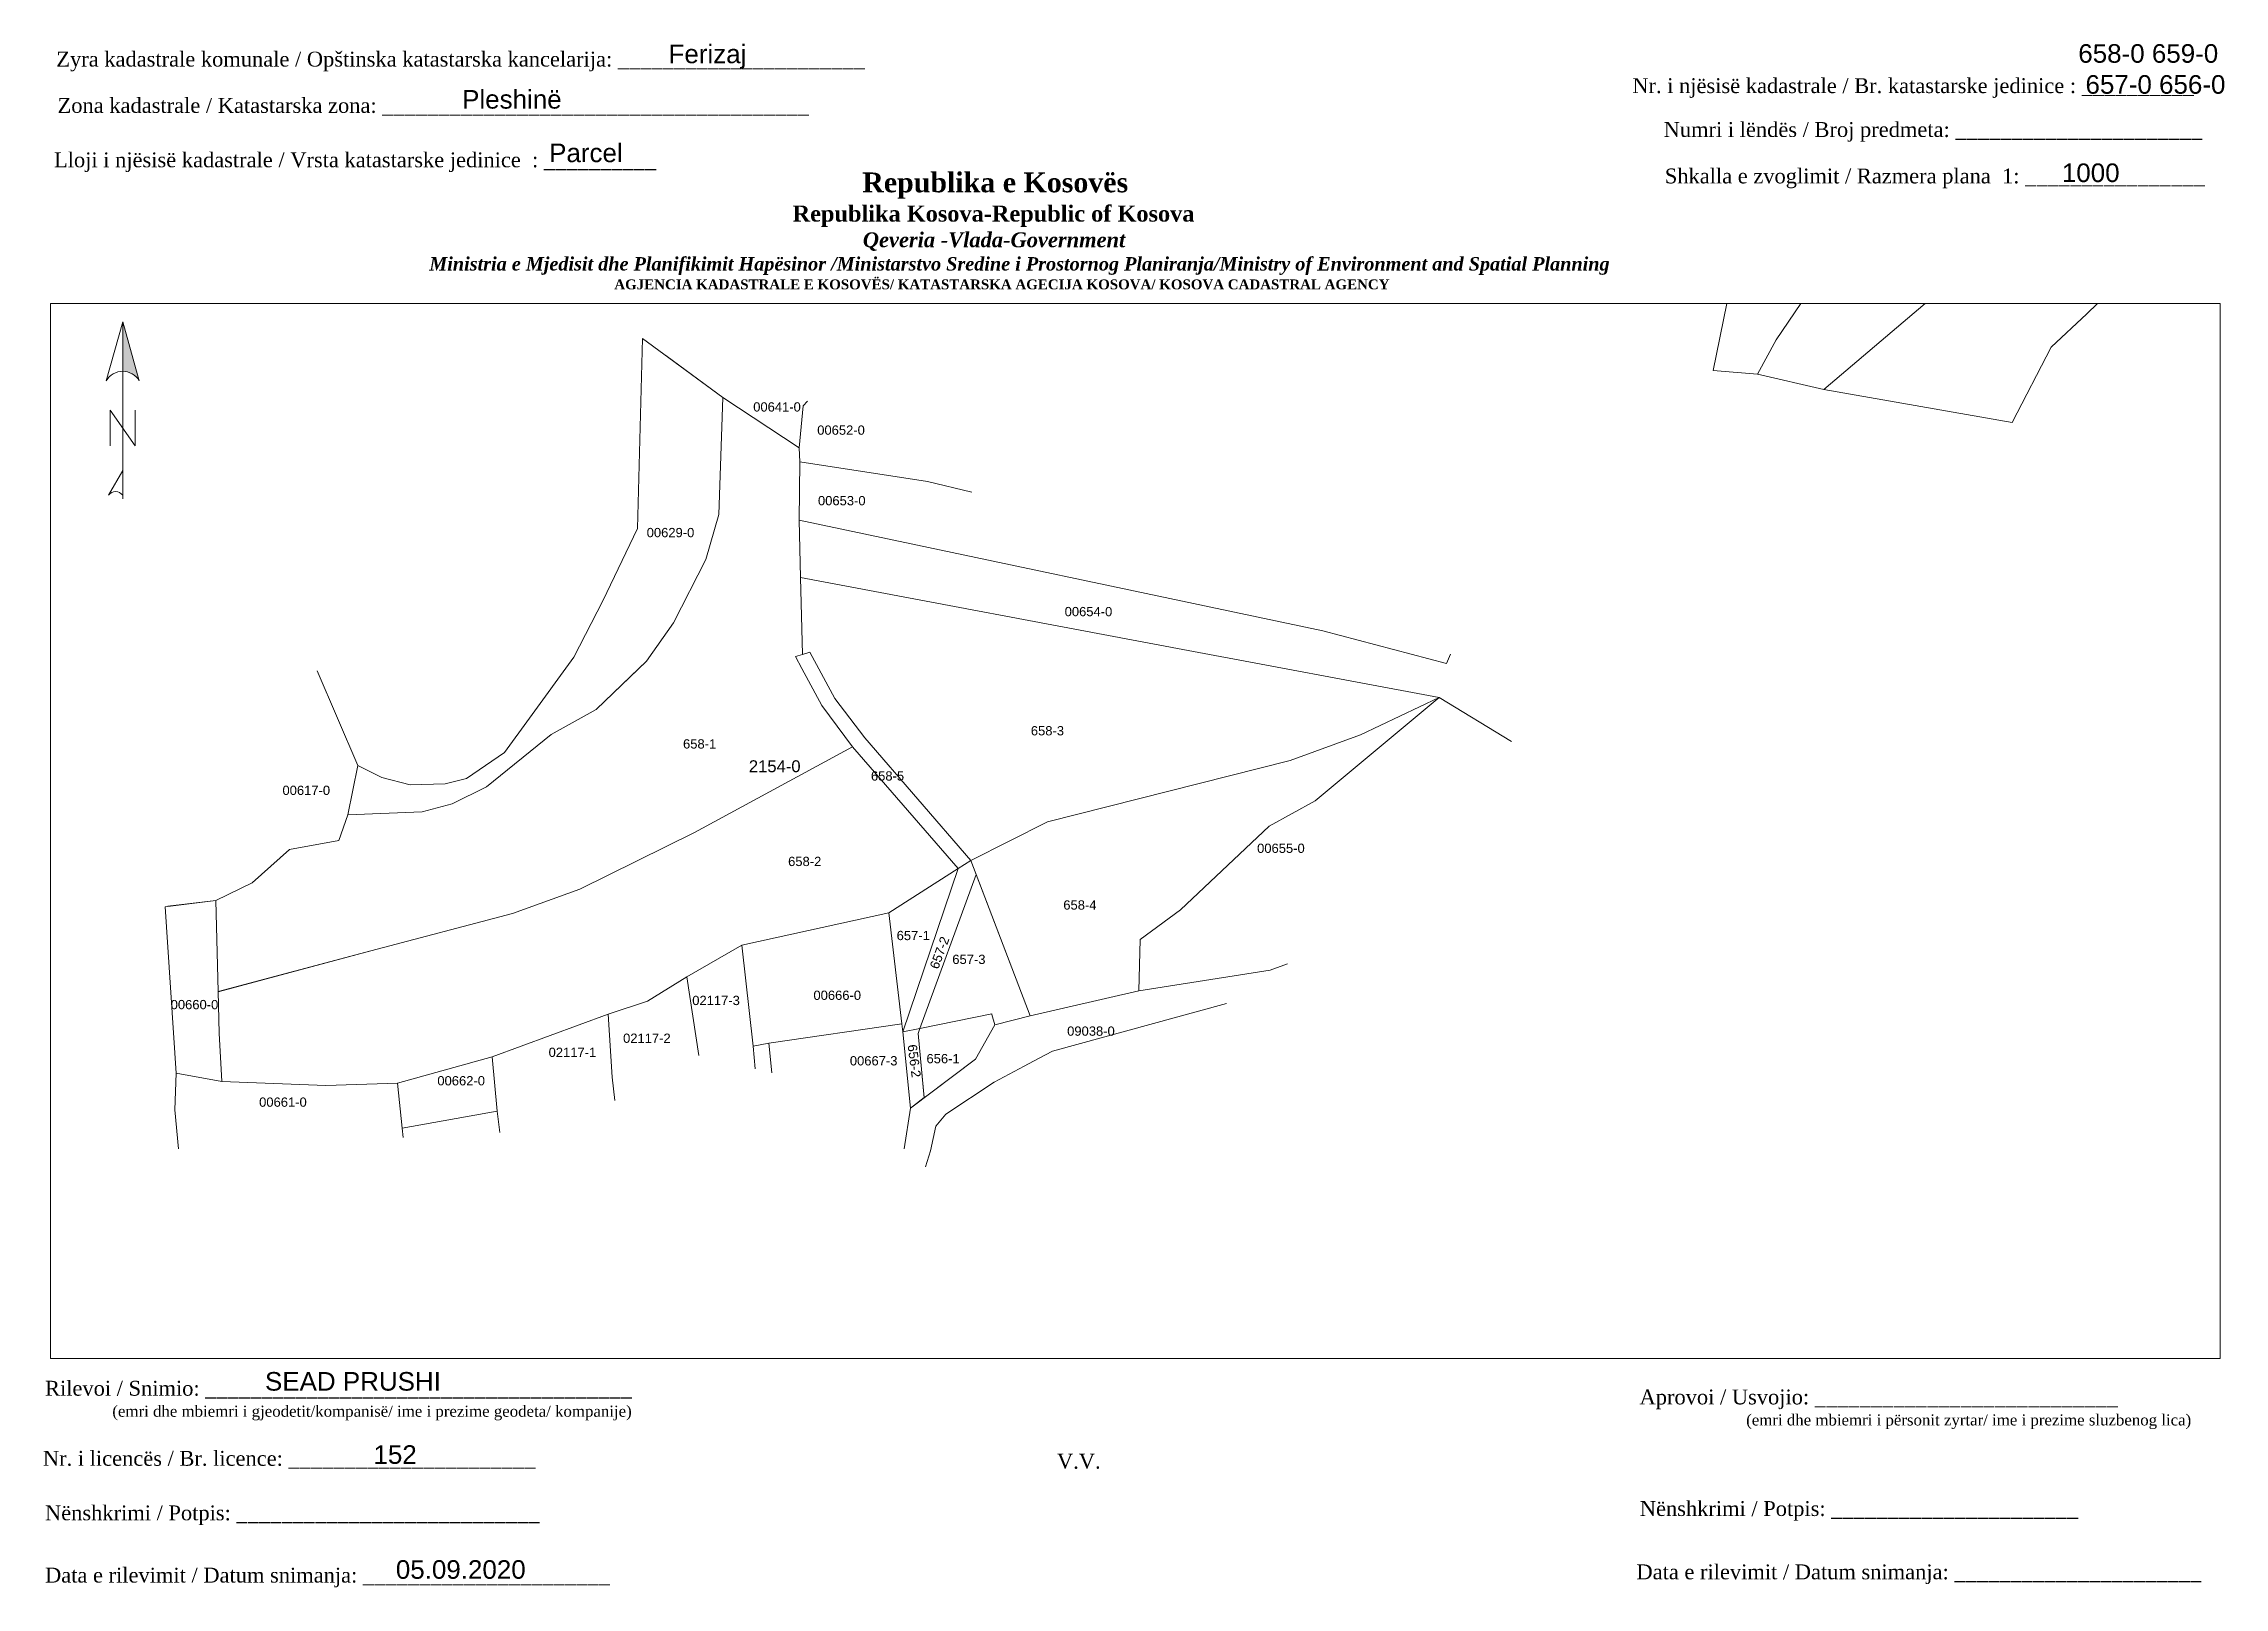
# Paper-space layout '658' of a CAD drawing. Header units: metres, sheet in millimetres. Extents: x 0 to 294, y 0 to 208.
# The model-space entities are those that its viewports show. They can reach past a viewport. Long polylines and large blocks are cut down to what shows.
import ezdxf
from ezdxf.enums import TextEntityAlignment as Align

# ---------------------------------------------------------------- set-up
doc = ezdxf.new("R2010")
doc.units = ezdxf.units.M
doc.layers.get('0').update_dxf_attribs({"lineweight": 0})
for name, color, linetype, lineweight in [('Korniza e jashtme', 7, 'Continuous', 0), ('Korniza e jashtme txt', 7, 'Continuous', 0), ('nr parc fqinj', 8, 'Continuous', 0), ('Nr Parceles Baze', 7, 'Continuous', 0), ('Nr-Ri', 1, 'Continuous', 0), ('Par-Re', 1, 'Continuous', 0), ('parc baze poligon', 7, 'Continuous', 0), ('parc fqinje', 8, 'Continuous', 0)]:
    doc.layers.add(name, color=color, linetype=linetype, lineweight=lineweight)
doc.styles.get("Standard").update_dxf_attribs({"font": 'arial.ttf'})

# ---------------------------------------------------------------- blocks, each defined once
blk = doc.blocks.new('*U54')
at = {"linetype": 'ByBlock', "lineweight": -2}
blk.add_hatch(color=0, dxfattribs=at).paths.add_polyline_path([(0, 562), (0, 301, -0.269143), (87, 250)])
at = {"color": 0, "linetype": 'ByBlock', "lineweight": -2}
for points in [[(87, 250, 0.580323), (-87, 250), (0, 562), (87, 250), (0, 562), (0, 300)], [(0, -356, 0.5), (-75, -356), (0, -225)]]:
    blk.add_lwpolyline(points, format="xyb", dxfattribs=at)
for points in [[(0, -375), (0, 562)], [(-66, -94), (-66, 94), (66, -94), (66, 94)]]:
    blk.add_lwpolyline(points, dxfattribs=at)
blk = doc.blocks.new('ACMAP_ANN_TEMPLATE_PIN-SUN')
blk.add_attdef('PIN', text='', height=2).set_placement((366708.21, 310584.18), align=Align.MIDDLE)

msp = doc.modelspace()

# ---------------------------------------------------------------- linework, layer by layer
at = {"layer": 'Par-Re', "linetype": 'Continuous'}
for points in [[(7509320.36, 4689755.86), (7509310.56, 4689751.17), (7509311.21, 4689726.61), (7509311.21, 4689726.6), (7509352.35, 4689737.59), (7509390.42, 4689747.68), (7509408.59, 4689754.15), (7509439.48, 4689769.46), (7509482, 4689792.48), (7509473.73, 4689803.58), (7509468.35, 4689813.54), (7509466.61, 4689816.76), (7509468.55, 4689817.35), (7509467.98, 4689838), (7509467.58, 4689853.47), (7509467.78, 4689869.14), (7509467.58, 4689872.91), (7509447.03, 4689886.44), (7509445.97, 4689854.98), (7509442.47, 4689842.85), (7509433.82, 4689825.8), (7509426.52, 4689815.52), (7509424.46, 4689813.54), (7509413, 4689802.54), (7509400.87, 4689795.81), (7509383.44, 4689781.75), (7509374.25, 4689777.16), (7509366.14, 4689775), (7509346.13, 4689774.19), (7509343.74, 4689767.29), (7509330.46, 4689764.85)], [(7509468.55, 4689817.3), (7509467.98, 4689838)], [(7509311.24, 4689726.61), (7509352.35, 4689737.59), (7509390.42, 4689747.68), (7509408.59, 4689754.15), (7509439.48, 4689769.46), (7509482, 4689792.48)]]:
    msp.add_lwpolyline(points, dxfattribs=at)
for points in [[(7509599.8, 4689788.8), (7509618.69, 4689795.72), (7509639.85, 4689805.79), (7509639.85, 4689805.79), (7509570.9, 4689818.63), (7509467.98, 4689838), (7509468.55, 4689817.35), (7509470.47, 4689817.93), (7509477.24, 4689805.53), (7509485.25, 4689794.87), (7509513.82, 4689761.92), (7509534.46, 4689772.3)], [(7509570.22, 4689748.65), (7509594.09, 4689771.11), (7509606.54, 4689777.94), (7509639.85, 4689805.79), (7509618.69, 4689795.72), (7509599.8, 4689788.8), (7509534.46, 4689772.3), (7509513.82, 4689761.92), (7509529.81, 4689720.1), (7509559.01, 4689726.86), (7509559.38, 4689740.62)], [(7509482, 4689792.48), (7509510.42, 4689759.74), (7509491.74, 4689747.86), (7509452.16, 4689739.09), (7509437.35, 4689730.57), (7509426.76, 4689724.04), (7509416.2, 4689720.57), (7509384.95, 4689709.11), (7509359.46, 4689701.95), (7509340.21, 4689701.4), (7509312.25, 4689702.45), (7509311.48, 4689715.48), (7509311.21, 4689726.61), (7509352.35, 4689737.59), (7509390.42, 4689747.68), (7509408.59, 4689754.15), (7509439.48, 4689769.46)], [(7509510.42, 4689759.74), (7509491.74, 4689747.86), (7509495.22, 4689717.96), (7509495.55, 4689715.81)], [(7509515.27, 4689758.11), (7509513.82, 4689761.92), (7509510.43, 4689759.76), (7509495.55, 4689715.81), (7509500.12, 4689716.74)], [(7509515.27, 4689758.12), (7509500.12, 4689716.74), (7509519.43, 4689720.65), (7509519.48, 4689720.48), (7509520.24, 4689717.67), (7509529.81, 4689720.1)], [(7509520.24, 4689717.67), (7509519.48, 4689720.48), (7509519.43, 4689720.65), (7509500.12, 4689716.74), (7509499.61, 4689715.34), (7509501.29, 4689698.08), (7509515.1, 4689708.48)], [(7509499.61, 4689715.34), (7509500.12, 4689716.74), (7509495.55, 4689715.81), (7509497.54, 4689695.27), (7509501.29, 4689698.09)]]:
    msp.add_lwpolyline(points, close=True, dxfattribs=at)
at = {"layer": 'parc baze poligon'}
msp.add_lwpolyline([(7509495.55, 4689715.81), (7509495.22, 4689717.96), (7509491.74, 4689747.86), (7509452.16, 4689739.09), (7509437.35, 4689730.57), (7509426.76, 4689724.04), (7509416.2, 4689720.57), (7509384.95, 4689709.11), (7509359.46, 4689701.95), (7509340.21, 4689701.4), (7509312.25, 4689702.45), (7509311.48, 4689715.48), (7509311.21, 4689726.61), (7509310.56, 4689751.17), (7509320.36, 4689755.86), (7509330.46, 4689764.85), (7509343.74, 4689767.29), (7509346.13, 4689774.19), (7509366.14, 4689775), (7509374.25, 4689777.16), (7509383.44, 4689781.75), (7509400.87, 4689795.81), (7509413, 4689802.54), (7509426.52, 4689815.52), (7509433.82, 4689825.8), (7509442.47, 4689842.85), (7509445.97, 4689854.98), (7509447.03, 4689886.44), (7509467.58, 4689872.91), (7509467.78, 4689869.14), (7509467.58, 4689853.47), (7509467.98, 4689838), (7509570.9, 4689818.63), (7509639.85, 4689805.79), (7509606.54, 4689777.94), (7509594.09, 4689771.11), (7509570.22, 4689748.65), (7509559.38, 4689740.62), (7509559.01, 4689726.86), (7509529.81, 4689720.1), (7509520.24, 4689717.67), (7509515.1, 4689708.48), (7509497.54, 4689695.26)], close=True, dxfattribs=at)
at = {"layer": 'parc fqinje'}
for points in [[(7509725.6, 4689892.74), (7509713.62, 4689893.77), (7509721.77, 4689933.92), (7509728.13, 4689945.14), (7509760.68, 4689968), (7509772.64, 4689976.27), (7509786.15, 4689986.93), (7509825.72, 4690012.79), (7509841.71, 4690020.65), (7509893.59, 4690043.36), (7509938.29, 4690060.52), (7509946.37, 4690046.71), (7509914.87, 4690033.38), (7509862.75, 4690010.41), (7509824.5, 4689984.58), (7509751.62, 4689926.78), (7509739.66, 4689915.29), (7509730.6, 4689901.95), (7509725.6, 4689892.74)], [(7509743.41, 4689888.63), (7509725.6, 4689892.74), (7509730.6, 4689901.95), (7509739.66, 4689915.29), (7509751.62, 4689926.78), (7509824.5, 4689984.58), (7509862.75, 4690010.41), (7509914.87, 4690033.38), (7509946.37, 4690046.71), (7509953.54, 4690032.84), (7509934.43, 4690020.45), (7509903.83, 4690005.62), (7509887.57, 4689997.49), (7509873.76, 4689989.43), (7509803.52, 4689938.28), (7509776.06, 4689916.31), (7509743.41, 4689888.63)], [(7509794.08, 4689879.73), (7509743.41, 4689888.63), (7509776.06, 4689916.31), (7509803.52, 4689938.28), (7509873.76, 4689989.43), (7509887.57, 4689997.49), (7509903.83, 4690005.62), (7509934.43, 4690020.45), (7509953.54, 4690032.84), (7509956.41, 4690029.49), (7509937.29, 4690007.48), (7509925.33, 4689998.39), (7509901.47, 4689986.23), (7509870.68, 4689962.35), (7509814.19, 4689909.01), (7509804.65, 4689900.06), (7509794.08, 4689879.73)], [(7509346.13, 4689774.19), (7509348.83, 4689787.43), (7509355.32, 4689784.2), (7509362.89, 4689782.29), (7509372.36, 4689782.57), (7509378.03, 4689783.92), (7509388.31, 4689790.95), (7509395.07, 4689800.15), (7509406.96, 4689816.65), (7509414.78, 4689831.75), (7509424.09, 4689851.2), (7509425.44, 4689902.37), (7509447.03, 4689886.44), (7509445.97, 4689854.98), (7509442.47, 4689842.85), (7509433.82, 4689825.8), (7509426.52, 4689815.52), (7509413, 4689802.54), (7509400.87, 4689795.81), (7509383.44, 4689781.75), (7509374.25, 4689777.16), (7509366.14, 4689775), (7509346.13, 4689774.19)], [(7509299.91, 4689704.7), (7509296.93, 4689749.47), (7509310.56, 4689751.17), (7509311.21, 4689726.61), (7509311.48, 4689715.48), (7509312.25, 4689702.45), (7509299.91, 4689704.7)], [(7509491.74, 4689747.86), (7509495.22, 4689717.96), (7509459.47, 4689712.78), (7509455.22, 4689711.96), (7509452.16, 4689739.09), (7509491.74, 4689747.86)], [(7509359.46, 4689701.95), (7509384.95, 4689709.11), (7509386.29, 4689694.44), (7509360.78, 4689689.92), (7509359.46, 4689701.95)]]:
    msp.add_lwpolyline(points, close=True, dxfattribs=at)
for points in [[(7509469.82, 4689885.49), (7509468.66, 4689884.27), (7509467.58, 4689872.91), (7509447.03, 4689886.44), (7509431.71, 4689897.75)], [(7509514.07, 4689860.97), (7509502.17, 4689863.84), (7509467.78, 4689869.14), (7509467.58, 4689872.91), (7509468.66, 4689884.27), (7509469.82, 4689885.49)], [(7509659.39, 4689793.92), (7509639.85, 4689805.79), (7509570.9, 4689818.63), (7509467.98, 4689838), (7509467.58, 4689853.47), (7509608.53, 4689823.7), (7509641.85, 4689814.86), (7509642.97, 4689817.42)], [(7509337.89, 4689812.93), (7509348.83, 4689787.43), (7509346.13, 4689774.19), (7509343.74, 4689767.29), (7509330.46, 4689764.85), (7509320.36, 4689755.86), (7509310.56, 4689751.17), (7509297.72, 4689749.57)], [(7509599.05, 4689734.13), (7509594.38, 4689732.39), (7509559.01, 4689726.86), (7509559.38, 4689740.62), (7509570.22, 4689748.65), (7509594.09, 4689771.11), (7509606.54, 4689777.94), (7509639.85, 4689805.79), (7509659.39, 4689793.92)], [(7509440.61, 4689709.44), (7509437.35, 4689730.57), (7509452.16, 4689739.09), (7509455.22, 4689711.96), (7509455.8, 4689705.81)], [(7509417.96, 4689697.29), (7509417.31, 4689703.59), (7509416.2, 4689720.57), (7509426.76, 4689724.04), (7509437.35, 4689730.57), (7509440.61, 4689709.44)], [(7509495.84, 4689684.29), (7509497.54, 4689695.26), (7509515.1, 4689708.48), (7509520.24, 4689717.67), (7509529.81, 4689720.1), (7509559.01, 4689726.86), (7509594.38, 4689732.39), (7509599.05, 4689734.13)], [(7509387, 4689688.68), (7509386.29, 4689694.44), (7509384.95, 4689709.11), (7509416.2, 4689720.57), (7509417.31, 4689703.59), (7509417.96, 4689697.29)], [(7509582.63, 4689723.41), (7509535.84, 4689710.61), (7509532.03, 4689708.6), (7509528.19, 4689706.57), (7509524.15, 4689704.43), (7509520.08, 4689702.28), (7509507.1, 4689693.63), (7509504.4, 4689690.38), (7509502.95, 4689683.79), (7509501.61, 4689679.45)], [(7509460.21, 4689704.76), (7509459.47, 4689712.78), (7509495.22, 4689717.96), (7509495.55, 4689715.81), (7509497.54, 4689695.26), (7509495.84, 4689684.29)], [(7509300.54, 4689684.34), (7509299.59, 4689694.78), (7509299.91, 4689704.7), (7509312.25, 4689702.45), (7509340.21, 4689701.4), (7509359.46, 4689701.95), (7509360.78, 4689689.92), (7509361.06, 4689687.38)]]:
    msp.add_lwpolyline(points, dxfattribs=at)

# ---------------------------------------------------------------- block references
at = {"layer": 'nr parc fqinj'}
ref = msp.add_blockref('ACMAP_ANN_TEMPLATE_PIN-SUN', (7142753.44, 4379299.75), dxfattribs=at)
ref.add_attrib('PIN', '00641-0', dxfattribs={"layer": '0', "height": 2.5}).set_placement((7509461.65, 4689883.94), align=Align.MIDDLE)
ref = msp.add_blockref('ACMAP_ANN_TEMPLATE_PIN-SUN', (7142770.67, 4379293.52), dxfattribs=at)
ref.add_attrib('PIN', '00652-0', dxfattribs={"layer": '0', "height": 2.5}).set_placement((7509478.88, 4689877.7), align=Align.MIDDLE)
ref = msp.add_blockref('ACMAP_ANN_TEMPLATE_PIN-SUN', (7142770.87, 4379274.53), dxfattribs=at)
ref.add_attrib('PIN', '00653-0', dxfattribs={"layer": '0', "height": 2.5}).set_placement((7509479.08, 4689858.72), align=Align.MIDDLE)
ref = msp.add_blockref('ACMAP_ANN_TEMPLATE_PIN-SUN', (7142724.77, 4379265.94), dxfattribs=at)
ref.add_attrib('PIN', '00629-0', dxfattribs={"layer": '0', "height": 2.5}).set_placement((7509432.98, 4689850.13), align=Align.MIDDLE)
ref = msp.add_blockref('ACMAP_ANN_TEMPLATE_PIN-SUN', (7142837.28, 4379244.68), dxfattribs=at)
ref.add_attrib('PIN', '00654-0', dxfattribs={"layer": '0', "height": 2.5}).set_placement((7509545.48, 4689828.87), align=Align.MIDDLE)
ref = msp.add_blockref('ACMAP_ANN_TEMPLATE_PIN-SUN', (7142626.74, 4379196.6), dxfattribs=at)
ref.add_attrib('PIN', '00617-0', dxfattribs={"layer": '0', "height": 2.5}).set_placement((7509334.94, 4689780.78), align=Align.MIDDLE)
ref = msp.add_blockref('ACMAP_ANN_TEMPLATE_PIN-SUN', (7142889.07, 4379181.01), dxfattribs=at)
ref.add_attrib('PIN', '00655-0', dxfattribs={"layer": '0', "height": 2.5}).set_placement((7509597.28, 4689765.19), align=Align.MIDDLE)
ref = msp.add_blockref('ACMAP_ANN_TEMPLATE_PIN-SUN', (7142596.64, 4379138.95), dxfattribs=at)
ref.add_attrib('PIN', '00660-0', dxfattribs={"layer": '0', "height": 2.5}).set_placement((7509304.85, 4689723.13), align=Align.MIDDLE)
ref = msp.add_blockref('ACMAP_ANN_TEMPLATE_PIN-SUN', (7142737.03, 4379140.07), dxfattribs=at)
ref.add_attrib('PIN', '02117-3', dxfattribs={"layer": '0', "height": 2.5}).set_placement((7509445.24, 4689724.25), align=Align.MIDDLE)
ref = msp.add_blockref('ACMAP_ANN_TEMPLATE_PIN-SUN', (7142769.66, 4379141.46), dxfattribs=at)
ref.add_attrib('PIN', '00666-0', dxfattribs={"layer": '0', "height": 2.5}).set_placement((7509477.86, 4689725.64), align=Align.MIDDLE)
ref = msp.add_blockref('ACMAP_ANN_TEMPLATE_PIN-SUN', (7142718.42, 4379129.9), dxfattribs=at)
ref.add_attrib('PIN', '02117-2', dxfattribs={"layer": '0', "height": 2.5}).set_placement((7509426.62, 4689714.08), align=Align.MIDDLE)
ref = msp.add_blockref('ACMAP_ANN_TEMPLATE_PIN-SUN', (7142837.94, 4379131.82), dxfattribs=at)
ref.add_attrib('PIN', '09038-0', dxfattribs={"layer": '0', "height": 2.5}).set_placement((7509546.15, 4689716), align=Align.MIDDLE)
ref = msp.add_blockref('ACMAP_ANN_TEMPLATE_PIN-SUN', (7142698.38, 4379126.11), dxfattribs=at)
ref.add_attrib('PIN', '02117-1', dxfattribs={"layer": '0', "height": 2.5}).set_placement((7509406.58, 4689710.29), align=Align.MIDDLE)
ref = msp.add_blockref('ACMAP_ANN_TEMPLATE_PIN-SUN', (7142779.45, 4379123.83), dxfattribs=at)
ref.add_attrib('PIN', '00667-3', dxfattribs={"layer": '0', "height": 2.5}).set_placement((7509487.66, 4689708.01), align=Align.MIDDLE)
ref = msp.add_blockref('ACMAP_ANN_TEMPLATE_PIN-SUN', (7142668.42, 4379118.45), dxfattribs=at)
ref.add_attrib('PIN', '00662-0', dxfattribs={"layer": '0', "height": 2.5}).set_placement((7509376.63, 4689702.64), align=Align.MIDDLE)
ref = msp.add_blockref('ACMAP_ANN_TEMPLATE_PIN-SUN', (7142620.45, 4379112.7), dxfattribs=at)
ref.add_attrib('PIN', '00661-0', dxfattribs={"layer": '0', "height": 2.5}).set_placement((7509328.66, 4689696.89), align=Align.MIDDLE)

# ---------------------------------------------------------------- texts
at = {"layer": 'Nr Parceles Baze'}
msp.add_text('2154-0', height=3.2, dxfattribs=at).set_placement((7509454.07, 4689785.66))
at = {"layer": 'Nr-Ri'}
for s, p in [('658-3', (7509529.97, 4689795.56)), ('658-1', (7509436.35, 4689792.02)), ('658-5', (7509486.93, 4689783.4)), ('658-2', (7509464.64, 4689760.4)), ('658-4', (7509538.71, 4689748.68)), ('657-1', (7509493.85, 4689740.47)), ('657-3', (7509508.83, 4689734.05)), ('656-1', (7509501.88, 4689707.34))]:
    msp.add_text(s, height=2.5, dxfattribs=at).set_placement(p)
msp.add_text('657-2', height=2.5, rotation=69.6929, dxfattribs=at).set_placement((7509505.02, 4689732.47))
at = {"layer": 'Nr-Ri', "linetype": 'Continuous'}
msp.add_text('656-2', height=2.5, rotation=277.41075, dxfattribs=at).set_placement((7509496.78, 4689712.24))

psp = doc.layouts.new('658')

# ---------------------------------------------------------------- block references
at = {"xscale": 0.0254, "yscale": 0.0254, "zscale": 0.0254}
psp.add_blockref('*U54', (10.82, 156.27), dxfattribs=at)

# ---------------------------------------------------------------- texts
at = {"layer": 'Korniza e jashtme txt'}
for s, insert, char_height, width, attachment_point in [('{\\fTimes New Roman|b0|i0|c0|p18; Zyra kadastrale komunale / Opštinska katastarska kancelarija: ______________________}', (1.13, 206.89), 2, 114.6874, 1), ('Ferizaj', (84.28, 207.84), 2.5, 19.3474, 1), ('658-0 659-0\\P 657-0 656-0', (274.01, 207.9), 2.5, 59.3518, 1), ('{\\fTimes New Roman|b0|i0|c0|p18;Nr. i njësisë kadastrale / Br. katastarske jedinice : __________}', (213.99, 203.32), 2, 98.5379, 1), ('{\\fTimes New Roman|b0|i0|c0|p18; Zona kadastrale / Katastarska zona: ______________________________________}', (1.3, 200.66), 2, 101.8807, 1), ('Pleshinë', (56.5, 201.73), 2.5, 40.037, 1), ('{\\fTimes New Roman|b0|i0|c0|p18; Numri i lëndës / Broj predmeta: ______________________}', (217.45, 197.42), 2, 83.344, 1), ('{\\fArial|b0|i0|c0|p34;Parcel}', (68.21, 194.53), 2.5, 14.2476, 1), ('{\\fTimes New Roman|b0|i0|c0|p18; Lloji i njësisë kadastrale / Vrsta katastarske jedinice  : __________ }', (0.82, 193.34), 2, 108.0893, 1), ('\\pi77.297;{\\fBook Antiqua|b1|i0|c0|p18;\\H1.333x;Republika e Kosovës\\fTimes New Roman|b1|i0|c0|p18;\\P\\pi67.927;\\fBook Antiqua|b1|i0|c0|p18;\\H0.8125x;Republika Kosova-Republic of Kosova\\fTimes New Roman|b1|i0|c0|p18;\\P\\pi77.378;\\fBook Antiqua|b1|i1|c0|p18;\\H0.9233x;Qeveria -Vlada-Government \\P\\pi13.032,l6,t23.033;\\fTimes New Roman|b1|i1|c0|p18;\\H0.9x;Ministria e Mjedisit dhe Planifikimit Hapësinor /Ministarstvo Sredine i Prostornog Planiranja/Ministry of Environment and Spatial Planning\\P\\pi43.931,l0,tz;\\fBook Antiqua|b1|i0|c0|p18;\\H0.7406x;AGJENCIA KADASTRALE E KOSOVËS/ KATASTARSKA AGECIJA KOSOVA/ KOSOVA CADASTRAL AGENCY}', (33.05, 190.64), 2, 191.8237, 1), ('{\\fTimes New Roman|b0|i0|c0|p18; Shkalla e zvoglimit / Razmera plana  1: ________________}', (217.61, 191.17), 2, 98.5379, 1), ('1000', (271.8, 191.85), 2.5, 19.3474, 1), ('{\\fTimes New Roman|b0|i0|c0|p18; Rilevoi / Snimio: ______________________________________\\P             \\H0.75x;(emri dhe mbiemri i gjeodetit/kompanisë/ ime i prezime geodeta/ kompanije)}', (-0.39, 28.08), 2, 87.3883, 1), ('SEAD PRUSHI', (29.97, 29.26), 2.5, 35.1364, 1), ('{\\fTimes New Roman|b0|i0|c0|p18; Aprovoi / Usvojio: ___________________________\\P                    \\H0.75x;(emri dhe mbiemri i përsonit zyrtar/ ime i prezime sluzbenog lica)}', (214.21, 26.91), 2, 83.344, 1), ('{\\fTimes New Roman|b0|i0|c0|p18; Nr. i licencës / Br. licence: ______________________\\P                                }', (-0.67, 18.65), 2, 83.344, 1), ('152', (44.57, 19.41), 2.5, 5.2174, 1), ('{\\fTimes New Roman|b0|i0|c0|p18;V.V.                                 }', (136.56, 18.27), 2, 9.4297, 1), ('{\\fTimes New Roman|b0|i0|c0|p18; Nënshkrimi / Potpis: ______________________\\P                                 }', (273.99, 11.9), 2, 83.344, 3), ('{\\fTimes New Roman|b0|i0|c0|p18; Nënshkrimi / Potpis: ___________________________\\P                                 }', (-0.39, 11.32), 2, 83.344, 1), ('{\\fTimes New Roman|b0|i0|c0|p18; Data e rilevimit / Datum snimanja: ______________________\\P                                 }', (-0.39, 2.94), 2, 83.344, 1), ('05.09.2020', (47.58, 3.95), 2.5, 19.3474, 1), ('{\\fTimes New Roman|b0|i0|c0|p18; Data e rilevimit / Datum snimanja: ______________________\\P                                 }', (290.56, 3.38), 2, 83.344, 3)]:
    psp.add_mtext(s, dxfattribs=dict(at, insert=insert, char_height=char_height, width=width, attachment_point=attachment_point))

# ---------------------------------------------------------------- viewports
at = {"layer": 'Korniza e jashtme', "view_target_point": (7499131.1, 4689980.52), "view_twist_angle": 360}
psp.add_viewport(center=(147.1, 102.05), size=(292.01, 141.9205), view_center_point=(10426.99, -210.68), view_height=283.841, dxfattribs=at)

doc.saveas('drawing.dxf')
